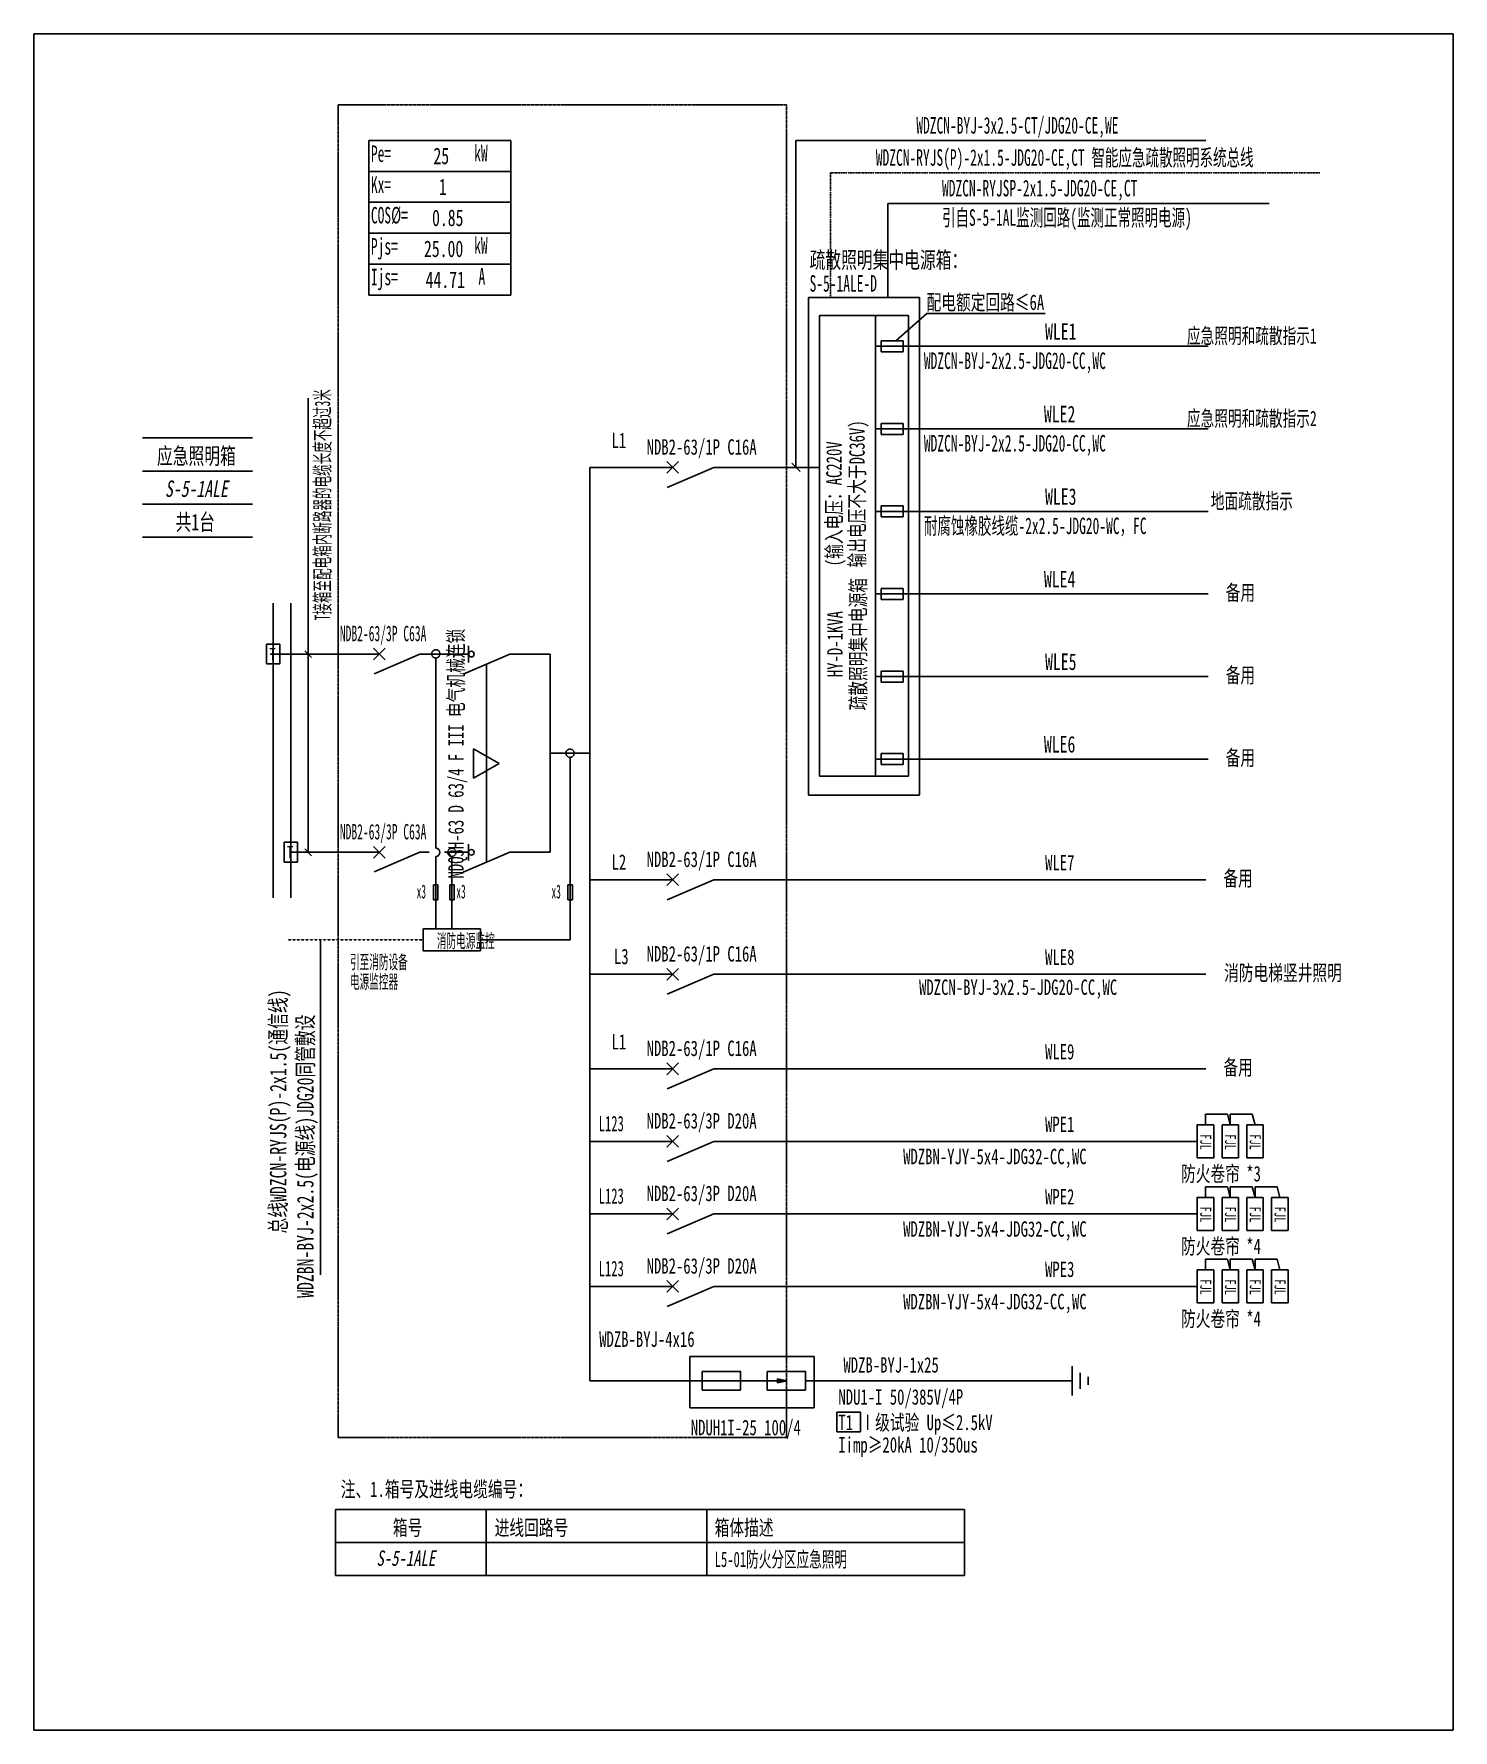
# Model space of a CAD drawing. Extents: x 214240 to 216450, y 295500 to 298141.
import ezdxf
from ezdxf.enums import TextEntityAlignment as Align

# ---------------------------------------------------------------- set-up
doc = ezdxf.new("R2010")
doc.units = 0
doc.header["$MEASUREMENT"] = 0
for name, pattern in [('_点划线L', [1.9, 1.5, -0.17, 0.06, -0.17]), ('_虚线S', [0.25, 0.125, -0.125]), ('DASH', [0.35, 0.25, -0.1]), ('DASHED', [0.75, 0.5, -0.25]), ('DASHED2', [0.375, 0.25, -0.125]), ('DIVIDE', [1.25, 0.5, -0.25, 0, -0.25, 0, -0.25])]:
    doc.linetypes.add(name, pattern=pattern)
for name, color, linetype in [('D_E_Eqpm(强电设备)', 100, 'Continuous'), ('D_E_Eqpm（强电设备）', 100, 'Continuous'), ('D_E_Text(强电文字)', 51, 'Continuous'), ('D_E_Text（强电文字）', 51, 'Continuous'), ('D_E_Wire(强电线缆)', 10, 'Continuous'), ('D_E_Wire（强电线缆）', 10, 'Continuous'), ('D_El_Wire（弱电线缆）', 10, 'Continuous'), ('D_T_TableDim（表格尺寸）', 255, 'Continuous'), ('DQ_Eqpm', 100, 'Continuous'), ('FL04GGFW_E72-配电箱系统图-塔楼部分$0$D_E_Eqpm（强电设备）', 100, 'Continuous'), ('FL09U293_E72-地下室配电箱系统图$0$D_E_Eqpm（强电设备）', 100, 'Continuous'), ('FL09U293_E72-地下室配电箱系统图$0$D_E_Text（强电文字）', 51, 'Continuous'), ('FL09U293_E72-地下室配电箱系统图$0$D_T_TableDim（表格尺寸）', 255, 'Continuous'), ('系统图', 220, 'Continuous')]:
    doc.layers.add(name, color=color, linetype=linetype)
doc.styles.add('FL09U293_E72-地下室配电箱系统图$0$FL04GGFW_E72-配电箱系统图-塔楼部分$0$电气', font='', dxfattribs={"width": 0.7})
doc.styles.add('FL09U293_E72-地下室配电箱系统图$0$FL04GGFW_E72-配电箱系统图-塔楼部分$0$电气箱', font='simhei.ttf', dxfattribs={"width": 0.8, "oblique": 10})
doc.styles.add('FL09U293_E72-地下室配电箱系统图$0$电气', font='', dxfattribs={"width": 0.7})
doc.styles.add('FL09U293_E72-地下室配电箱系统图$0$电气箱', font='simhei.ttf', dxfattribs={"width": 0.8, "oblique": 10})
doc.styles.add('HZ', font='', dxfattribs={"width": 0.7, "height": 400})
doc.styles.add('电气', font='', dxfattribs={"width": 0.7})
doc.styles.get('FL09U293_E72-地下室配电箱系统图$0$FL04GGFW_E72-配电箱系统图-塔楼部分$0$电气').set_extended_font_data('SimSun')
doc.styles.get('FL09U293_E72-地下室配电箱系统图$0$电气').set_extended_font_data('SimSun')
doc.styles.get('HZ').set_extended_font_data('SimSun')
doc.styles.get('电气').set_extended_font_data('SimSun')

msp = doc.modelspace()

# ---------------------------------------------------------------- linework, layer by layer
at = {"linetype": 'DASHED2'}
for p, q in [((215262, 296081.6, 0), (215455.7, 296081.6, 0)), ((215262, 296001.9, 0), (215262, 296081.6, 0)), ((215455.7, 296081.6, 0), (215455.7, 296001.9, 0)), ((215455.7, 296001.9, 0), (215262, 296001.9, 0))]:
    msp.add_line(p, q, dxfattribs=at)
at = {"layer": 'D_E_Eqpm(强电设备)'}
for p, q in [((215225.9, 297456.9, 0), (215244.1, 297475.1, 0)), ((215244.1, 297456.9, 0), (215225.9, 297475.1, 0)), ((215299.2, 297466, 0), (215226.7, 297434.9, 0)), ((214769.4, 297166.2, 0), (214787.6, 297184.4, 0)), ((214787.6, 297166.2, 0), (214769.4, 297184.4, 0)), ((214917.3, 297162.4, 0), (214917.3, 297188.1, 0)), ((214769.4, 296857.7, 0), (214787.6, 296875.8, 0)), ((214787.6, 296857.7, 0), (214769.4, 296875.8, 0)), ((214917.3, 296853.9, 0), (214917.3, 296879.6, 0)), ((215225.9, 296814.9, 0), (215244.1, 296833.1, 0)), ((215244.1, 296814.9, 0), (215225.9, 296833.1, 0)), ((215299.2, 296824, 0), (215226.7, 296792.9, 0)), ((215225.9, 296667.7, 0), (215244.1, 296685.9, 0)), ((215244.1, 296667.7, 0), (215225.9, 296685.9, 0)), ((215299.2, 296676.8, 0), (215226.7, 296645.7, 0)), ((215225.9, 296520.5, 0), (215244.1, 296538.7, 0)), ((215244.1, 296520.5, 0), (215225.9, 296538.7, 0)), ((215299.2, 296529.6, 0), (215226.7, 296498.5, 0)), ((215225.9, 296407.6, 0), (215244.1, 296425.7, 0)), ((215244.1, 296407.6, 0), (215225.9, 296425.7, 0)), ((215299.2, 296416.6, 0), (215226.7, 296385.5, 0)), ((215225.9, 296294.6, 0), (215244.1, 296312.8, 0)), ((215244.1, 296294.6, 0), (215225.9, 296312.8, 0)), ((215299.2, 296303.7, 0), (215226.7, 296272.6, 0)), ((215225.9, 296181.7, 0), (215244.1, 296199.9, 0)), ((215244.1, 296181.7, 0), (215225.9, 296199.9, 0)), ((215299.2, 296190.8, 0), (215226.7, 296159.7, 0)), ((215281, 296058.4, 0), (215341.2, 296058.4, 0)), ((215281, 296058.4, 0), (215281, 296029.2, 0)), ((215341, 296029.2, 0), (215341, 296058.4, 0)), ((215382.2, 296058.4, 0), (215442.4, 296058.4, 0)), ((215382.2, 296058.4, 0), (215382.2, 296029.2, 0)), ((215442.3, 296029.2, 0), (215442.3, 296058.4, 0)), ((215382.2, 296043.8, 0), (215357.8, 296043.8, 0)), ((215382.2, 296043.8, 0), (215413.4, 296043.8, 0)), ((215413.4, 296043.8, 0), (215398.3, 296046.9, 0)), ((215398.3, 296040.7, 0), (215398.3, 296046.9, 0)), ((215413.4, 296043.8, 0), (215398.3, 296040.7, 0)), ((215281, 296029.2, 0), (215341, 296029.2, 0)), ((215382.2, 296029.2, 0), (215442.3, 296029.2, 0))]:
    msp.add_line(p, q, dxfattribs=at)
for centre in [(214921.7, 297175.3, 0), (214921.7, 296866.7, 0)]:
    msp.add_circle(centre, 4.37, dxfattribs=at)
msp.add_solid([(215398.3, 296040.7, 0), (215413.4, 296043.8, 0), (215398.3, 296046.9, 0)], dxfattribs=at)
at = {"layer": 'D_E_Eqpm（强电设备）'}
for p, q in [((215464, 296985.1, 0), (215464, 297702.6, 0)), ((215464, 297702.6, 0), (215551.1, 297702.6, 0)), ((215551.1, 297702.6, 0), (215551.1, 296985.1, 0)), ((214981.6, 297175.3, 0), (214909, 297144.2, 0)), ((214964.8, 297004.9, 0), (214925.1, 297027.8, 0)), ((214925.1, 297027.8, 0), (214925.1, 296982, 0)), ((214925.1, 296982, 0), (214964.8, 297004.9, 0)), ((215551.1, 296985.1, 0), (215464, 296985.1, 0)), ((214981.6, 296866.7, 0), (214909, 296835.6, 0)), ((216090.7, 296390.9, 0), (216090.7, 296442.4, 0)), ((216090.7, 296442.4, 0), (216116.4, 296442.4, 0)), ((216116.4, 296442.4, 0), (216116.4, 296390.9, 0)), ((216129.3, 296390.9, 0), (216129.3, 296442.4, 0)), ((216129.3, 296442.4, 0), (216155, 296442.4, 0)), ((216155, 296442.4, 0), (216155, 296390.9, 0)), ((216116.4, 296390.9, 0), (216090.7, 296390.9, 0)), ((216155, 296390.9, 0), (216129.3, 296390.9, 0)), ((216090.7, 296278, 0), (216090.7, 296329.4, 0)), ((216090.7, 296329.4, 0), (216116.4, 296329.4, 0)), ((216116.4, 296329.4, 0), (216116.4, 296278, 0)), ((216129.3, 296278, 0), (216129.3, 296329.4, 0)), ((216129.3, 296329.4, 0), (216155, 296329.4, 0)), ((216155, 296329.4, 0), (216155, 296278, 0)), ((216167.9, 296278, 0), (216167.9, 296329.4, 0)), ((216167.9, 296329.4, 0), (216193.6, 296329.4, 0)), ((216193.6, 296329.4, 0), (216193.6, 296278, 0)), ((216116.4, 296278, 0), (216090.7, 296278, 0)), ((216155, 296278, 0), (216129.3, 296278, 0)), ((216193.6, 296278, 0), (216167.9, 296278, 0)), ((216090.7, 296165.1, 0), (216090.7, 296216.5, 0)), ((216090.7, 296216.5, 0), (216116.4, 296216.5, 0)), ((216116.4, 296216.5, 0), (216116.4, 296165.1, 0)), ((216129.3, 296165.1, 0), (216129.3, 296216.5, 0)), ((216129.3, 296216.5, 0), (216155, 296216.5, 0)), ((216155, 296216.5, 0), (216155, 296165.1, 0)), ((216167.9, 296165.1, 0), (216167.9, 296216.5, 0)), ((216167.9, 296216.5, 0), (216193.6, 296216.5, 0)), ((216193.6, 296216.5, 0), (216193.6, 296165.1, 0)), ((216116.4, 296165.1, 0), (216090.7, 296165.1, 0)), ((216155, 296165.1, 0), (216129.3, 296165.1, 0)), ((216193.6, 296165.1, 0), (216167.9, 296165.1, 0))]:
    msp.add_line(p, q, dxfattribs=at)
at = {"layer": 'D_E_Eqpm（强电设备）', "linetype": 'DASH'}
msp.add_line((214945.3, 296851.2, 0), (214945.3, 297159.7, 0), dxfattribs=at)
at = {"layer": 'D_E_Eqpm（强电设备）', "elevation": 0}
for points in [[(216077.9, 296442.4), (216077.9, 296390.9), (216052.2, 296390.9), (216052.2, 296442.4)], [(216077.9, 296329.4), (216077.9, 296278), (216052.2, 296278), (216052.2, 296329.4)], [(216077.9, 296216.5), (216077.9, 296165.1), (216052.2, 296165.1), (216052.2, 296216.5)]]:
    msp.add_lwpolyline(points, close=True, dxfattribs=at)
at = {"layer": 'D_E_Text(强电文字)', "color": 51}
for p, q in [((214667.6, 296866.7, 0), (214667.6, 297573.9, 0)), ((214662.2, 297180.6, 0), (214672.9, 297169.9, 0)), ((214662.2, 296872.1, 0), (214672.9, 296861.4, 0)), ((214687, 296730.3, 0), (214687, 296208.9, 0))]:
    msp.add_line(p, q, dxfattribs=at)
at = {"layer": 'D_E_Text（强电文字）'}
for p, q in [((214762.1, 297975.2, 0), (214983.1, 297975.2, 0)), ((214762.1, 297975.2, 0), (214762.1, 297734.1, 0)), ((214983.1, 297975.2, 0), (214983.1, 297734.1, 0)), ((215427.1, 297975.2, 0), (216065.4, 297975.2, 0)), ((215427.1, 297466, 0), (215427.1, 297975.2, 0)), ((214762.1, 297927, 0), (214983.1, 297927, 0)), ((214762.1, 297878.8, 0), (214983.1, 297878.8, 0)), ((214762.1, 297830.6, 0), (214983.1, 297830.6, 0)), ((214762.1, 297782.4, 0), (214983.1, 297782.4, 0)), ((214762.1, 297734.1, 0), (214983.1, 297734.1, 0)), ((215582.5, 297663.2, 0), (215631.1, 297705.7, 0)), ((215631.1, 297705.7, 0), (215815.3, 297705.7, 0)), ((215420.6, 297472.6, 0), (215433.7, 297459.5, 0)), ((215490.7, 295995.1, 0), (215527.9, 295995.1, 0)), ((215490.7, 295964.4, 0), (215490.7, 295995.1, 0)), ((215527.9, 295995.1, 0), (215527.9, 295964.4, 0)), ((215527.9, 295964.4, 0), (215490.7, 295964.4, 0))]:
    msp.add_line(p, q, dxfattribs=at)
at = {"layer": 'D_E_Wire(强电线缆)'}
for p, q in [((214613.2, 296796, 0), (214613.2, 297254.6, 0)), ((214608.3, 297175.3, 0), (214778.5, 297175.3, 0)), ((214841.4, 297175.3, 0), (214917.3, 297175.3, 0)), ((214981.6, 297175.3, 0), (215044.3, 297175.3, 0)), ((214841.4, 296866.7, 0), (214855.9, 296866.7, 0)), ((214879.7, 296866.7, 0), (214917.3, 296866.7, 0)), ((214981.6, 296866.7, 0), (215044.3, 296866.7, 0))]:
    msp.add_line(p, q, dxfattribs=at)
at = {"layer": 'D_E_Wire(强电线缆)', "linetype": 'DASH'}
for p, q in [((214640.6, 296796, 0), (214640.6, 297254.6, 0)), ((214640.6, 296866.7, 0), (214778.5, 296866.7, 0))]:
    msp.add_line(p, q, dxfattribs=at)
at = {"layer": 'D_E_Wire（强电线缆）', "color": 10}
for p, q in [((215570.1, 297877.2, 0), (215570.1, 297730.7, 0)), ((215570.1, 297877.2, 0), (216164.3, 297877.2, 0)), ((215551.1, 297654.6, 0), (216069.1, 297654.6, 0)), ((215551.1, 297526.1, 0), (216069.1, 297526.1, 0)), ((215551.1, 297397.5, 0), (216069.1, 297397.5, 0)), ((215551.1, 297269, 0), (216069.1, 297269, 0)), ((215551.1, 297140.4, 0), (216069.1, 297140.4, 0)), ((215551.1, 297011.8, 0), (216069.1, 297011.8, 0))]:
    msp.add_line(p, q, dxfattribs=at)
at = {"layer": 'D_E_Wire（强电线缆）'}
for p, q in [((215106.4, 296043.8, 0), (215106.4, 297466, 0)), ((215106.4, 297466, 0), (215235, 297466, 0)), ((215299.2, 297466, 0), (215464, 297466, 0)), ((215044.3, 297175.3, 0), (215044.3, 296866.7, 0)), ((215044.3, 297021, 0), (215106.4, 297021, 0)), ((215075.4, 297014.6, 0), (215075.4, 296730.3, 0)), ((214891.3, 296860.3, 0), (214891.3, 296747.4, 0)), ((215106.4, 296824, 0), (215235, 296824, 0)), ((215299.2, 296824, 0), (216065.4, 296824, 0)), ((214863, 296816.3, 0), (214869.7, 296816.3, 0)), ((214863, 296792.6, 0), (214863, 296816.3, 0)), ((214869.7, 296816.3, 0), (214869.7, 296792.6, 0)), ((214888.3, 296816.3, 0), (214895.1, 296816.3, 0)), ((214888.3, 296792.6, 0), (214888.3, 296816.3, 0)), ((214895.1, 296816.3, 0), (214895.1, 296792.6, 0)), ((215072.2, 296816.3, 0), (215079, 296816.3, 0)), ((215072.2, 296792.6, 0), (215072.2, 296816.3, 0)), ((215079, 296816.3, 0), (215079, 296792.6, 0)), ((214869.7, 296792.6, 0), (214863, 296792.6, 0)), ((214895.1, 296792.6, 0), (214888.3, 296792.6, 0)), ((215079, 296792.6, 0), (215072.2, 296792.6, 0)), ((215106.4, 296676.8, 0), (215235, 296676.8, 0)), ((215299.2, 296676.8, 0), (216065.4, 296676.8, 0)), ((215106.4, 296529.6, 0), (215235, 296529.6, 0)), ((215299.2, 296529.6, 0), (216065.4, 296529.6, 0)), ((216099.1, 296458.9, 0), (216065, 296458.9, 0)), ((216065, 296442.4, 0), (216065, 296458.9, 0)), ((216103.6, 296442.4, 0), (216099.1, 296458.9, 0)), ((216137.7, 296458.9, 0), (216103.6, 296458.9, 0)), ((216103.6, 296442.4, 0), (216103.6, 296458.9, 0)), ((216142.2, 296442.4, 0), (216137.7, 296458.9, 0)), ((215106.4, 296416.6, 0), (215235, 296416.6, 0)), ((215299.2, 296416.6, 0), (216052.2, 296416.6, 0)), ((216099.1, 296346, 0), (216065, 296346, 0)), ((216065, 296329.4, 0), (216065, 296346, 0)), ((216103.6, 296329.4, 0), (216099.1, 296346, 0)), ((216137.7, 296346, 0), (216103.6, 296346, 0)), ((216103.6, 296329.4, 0), (216103.6, 296346, 0)), ((216142.2, 296329.4, 0), (216137.7, 296346, 0)), ((216176.3, 296346, 0), (216142.2, 296346, 0)), ((216142.2, 296329.4, 0), (216142.2, 296346, 0)), ((216180.7, 296329.4, 0), (216176.3, 296346, 0)), ((215106.4, 296303.7, 0), (215235, 296303.7, 0)), ((215299.2, 296303.7, 0), (216052.2, 296303.7, 0)), ((216099.1, 296233.1, 0), (216065, 296233.1, 0)), ((216065, 296216.5, 0), (216065, 296233.1, 0)), ((216103.6, 296216.5, 0), (216099.1, 296233.1, 0)), ((216137.7, 296233.1, 0), (216103.6, 296233.1, 0)), ((216103.6, 296216.5, 0), (216103.6, 296233.1, 0)), ((216142.2, 296216.5, 0), (216137.7, 296233.1, 0)), ((216176.3, 296233.1, 0), (216142.2, 296233.1, 0)), ((216142.2, 296216.5, 0), (216142.2, 296233.1, 0)), ((216180.7, 296216.5, 0), (216176.3, 296233.1, 0)), ((215106.4, 296190.8, 0), (215235, 296190.8, 0)), ((215299.2, 296190.8, 0), (216052.2, 296190.8, 0)), ((215857.2, 296021, 0), (215857.2, 296066.7, 0)), ((215869.7, 296031.4, 0), (215869.7, 296056.4, 0)), ((215106.4, 296043.8, 0), (215357.8, 296043.8, 0)), ((215442.3, 296043.8, 0), (215857.2, 296043.8, 0)), ((215882.2, 296037.6, 0), (215882.2, 296050.1, 0))]:
    msp.add_line(p, q, dxfattribs=at)
at = {"layer": 'D_E_Wire（强电线缆）', "linetype": '_点划线L'}
for p, q in [((214866.4, 296873.2, 0), (214866.4, 297169.2, 0)), ((214866.4, 296747.4, 0), (214866.4, 296860.3, 0)), ((214846.9, 296747.4, 0), (214935.7, 296747.4, 0)), ((214846.9, 296713.2, 0), (214846.9, 296747.4, 0)), ((214935.7, 296747.4, 0), (214935.7, 296713.2, 0)), ((215075.4, 296730.3, 0), (214935.7, 296730.3, 0)), ((214935.7, 296713.2, 0), (214846.9, 296713.2, 0))]:
    msp.add_line(p, q, dxfattribs=at)
at = {"layer": 'D_E_Wire（强电线缆）', "linetype": '_虚线S'}
msp.add_line((214635.7, 296730.3, 0), (214846.9, 296730.3, 0), dxfattribs=at)
at = {"layer": 'D_E_Wire（强电线缆）', "linetype": '_点划线L'}
for centre in [(214866.4, 297175.7, 0), (215075.4, 297021, 0), (214891.3, 296866.7, 0)]:
    msp.add_circle(centre, 6.43, dxfattribs=at)
at = {"layer": 'D_E_Wire（强电线缆）'}
msp.add_arc((214866.4, 296866.7, 0), 6.43, 270, 90, dxfattribs=at)
at = {"layer": 'D_El_Wire（弱电线缆）', "color": 200, "linetype": 'DIVIDE'}
for q in [(216243, 297924.9, 0), (215481.1, 297730.7, 0)]:
    msp.add_line((215481.1, 297924.9, 0), q, dxfattribs=at)
at = {"layer": 'D_T_TableDim（表格尺寸）', "linetype": 'DASHED'}
for p, q in [((214714.3, 295955.4, 0), (214714.3, 298030.5, 0)), ((214714.3, 298030.5, 0), (215412.3, 298030.5, 0)), ((215412.3, 298030.5, 0), (215412.3, 295955.4, 0)), ((215412.3, 295955.4, 0), (214714.3, 295955.4, 0))]:
    msp.add_line(p, q, dxfattribs=at)
at = {"layer": 'D_T_TableDim（表格尺寸）', "linetype": 'DASH'}
for p, q in [((215619.7, 297730.7, 0), (215446.9, 297730.7, 0)), ((215446.9, 297730.7, 0), (215446.9, 296955.7, 0)), ((215619.7, 296955.7, 0), (215619.7, 297730.7, 0)), ((215446.9, 296955.7, 0), (215619.7, 296955.7, 0))]:
    msp.add_line(p, q, dxfattribs=at)
at = {"layer": 'DQ_Eqpm'}
for p, q in [((214623.4, 297191, 0), (214602.9, 297191, 0)), ((214602.9, 297191, 0), (214602.9, 297160.2, 0)), ((214623.4, 297160.2, 0), (214623.4, 297191, 0)), ((214602.9, 297160.2, 0), (214623.4, 297160.2, 0)), ((214650.9, 296882.5, 0), (214630.3, 296882.5, 0)), ((214630.3, 296882.5, 0), (214630.3, 296851.6, 0)), ((214650.9, 296851.6, 0), (214650.9, 296882.5, 0)), ((214630.3, 296851.6, 0), (214650.9, 296851.6, 0))]:
    msp.add_line(p, q, dxfattribs=at)
at = {"layer": 'FL04GGFW_E72-配电箱系统图-塔楼部分$0$D_E_Eqpm（强电设备）'}
for p, q in [((215551.1, 296985.1, 0), (215551.1, 297702.7, 0)), ((215551.1, 297702.7, 0), (215602.5, 297702.7, 0)), ((215602.5, 297702.7, 0), (215602.5, 296985.1, 0)), ((215559.7, 297663.2, 0), (215593.9, 297663.2, 0)), ((215559.7, 297663.2, 0), (215559.7, 297663.2, 0)), ((215559.7, 297663.2, 0), (215559.7, 297646.1, 0)), ((215559.7, 297646.1, 0), (215559.7, 297663.2, 0)), ((215559.7, 297646.1, 0), (215593.9, 297646.1, 0)), ((215559.7, 297646.1, 0), (215559.7, 297646.1, 0)), ((215593.9, 297663.2, 0), (215593.9, 297646.1, 0)), ((215559.7, 297534.6, 0), (215593.9, 297534.6, 0)), ((215559.7, 297534.6, 0), (215559.7, 297534.6, 0)), ((215559.7, 297534.6, 0), (215559.7, 297517.5, 0)), ((215559.7, 297517.5, 0), (215559.7, 297534.6, 0)), ((215559.7, 297517.5, 0), (215593.9, 297517.5, 0)), ((215559.7, 297517.5, 0), (215559.7, 297517.5, 0)), ((215593.9, 297534.6, 0), (215593.9, 297517.5, 0)), ((215559.7, 297406.1, 0), (215593.9, 297406.1, 0)), ((215559.7, 297406.1, 0), (215559.7, 297406.1, 0)), ((215559.7, 297406.1, 0), (215559.7, 297388.9, 0)), ((215559.7, 297388.9, 0), (215559.7, 297406.1, 0)), ((215593.9, 297406.1, 0), (215593.9, 297388.9, 0)), ((215559.7, 297388.9, 0), (215593.9, 297388.9, 0)), ((215559.7, 297388.9, 0), (215559.7, 297388.9, 0)), ((215559.7, 297277.5, 0), (215593.9, 297277.5, 0)), ((215559.7, 297277.5, 0), (215559.7, 297277.5, 0)), ((215559.7, 297277.5, 0), (215559.7, 297260.4, 0)), ((215559.7, 297260.4, 0), (215559.7, 297277.5, 0)), ((215593.9, 297277.5, 0), (215593.9, 297260.4, 0)), ((215559.7, 297260.4, 0), (215593.9, 297260.4, 0)), ((215559.7, 297260.4, 0), (215559.7, 297260.4, 0)), ((215559.7, 297149, 0), (215593.9, 297149, 0)), ((215559.7, 297149, 0), (215559.7, 297149, 0)), ((215559.7, 297149, 0), (215559.7, 297131.8, 0)), ((215559.7, 297131.8, 0), (215559.7, 297149, 0)), ((215593.9, 297149, 0), (215593.9, 297131.8, 0)), ((215559.7, 297131.8, 0), (215593.9, 297131.8, 0)), ((215559.7, 297131.8, 0), (215559.7, 297131.8, 0)), ((215559.7, 297020.4, 0), (215593.9, 297020.4, 0)), ((215559.7, 297020.4, 0), (215559.7, 297020.4, 0)), ((215559.7, 297020.4, 0), (215559.7, 297003.3, 0)), ((215559.7, 297003.3, 0), (215559.7, 297020.4, 0)), ((215593.9, 297020.4, 0), (215593.9, 297003.3, 0)), ((215602.5, 296985.1, 0), (215551.1, 296985.1, 0)), ((215559.7, 297003.3, 0), (215593.9, 297003.3, 0)), ((215559.7, 297003.3, 0), (215559.7, 297003.3, 0))]:
    msp.add_line(p, q, dxfattribs=at)
at = {"layer": 'FL09U293_E72-地下室配电箱系统图$0$D_E_Eqpm（强电设备）'}
for p, q in [((214841.4, 297175.3, 0), (214770.2, 297144.8, 0)), ((214841.4, 296866.7, 0), (214770.2, 296836.2, 0))]:
    msp.add_line(p, q, dxfattribs=at)
at = {"layer": 'FL09U293_E72-地下室配电箱系统图$0$D_T_TableDim（表格尺寸）'}
for p, q in [((214409.5, 297511.9, 0), (214580.9, 297511.9, 0)), ((214409.5, 297460.4, 0), (214580.9, 297460.4, 0)), ((214409.5, 297409, 0), (214580.9, 297409, 0)), ((214409.5, 297357.6, 0), (214580.9, 297357.6, 0))]:
    msp.add_line(p, q, dxfattribs=at)
at = {"layer": 'FL09U293_E72-地下室配电箱系统图$0$D_T_TableDim（表格尺寸）', "ltscale": 3.5}
for p, q in [((214710.3, 295843.3, 0), (215689.4, 295843.3, 0)), ((214710.3, 295843.3, 0), (214710.3, 295740.5, 0)), ((214945, 295843.3, 0), (214945, 295740.5, 0)), ((215288.2, 295843.3, 0), (215288.2, 295740.5, 0)), ((215689.4, 295843.3, 0), (215689.4, 295740.5, 0)), ((214710.3, 295791.9, 0), (215689.4, 295791.9, 0)), ((214710.3, 295791.9, 0), (215689.4, 295791.9, 0)), ((214710.3, 295740.5, 0), (215689.4, 295740.5, 0))]:
    msp.add_line(p, q, dxfattribs=at)
at = {"layer": '系统图', "ltscale": 9973.992009}
msp.add_lwpolyline([(214240.5, 298141), (216450.5, 298141), (216450.5, 295500), (214240.5, 295500)], close=True, dxfattribs=at)

# ---------------------------------------------------------------- texts
at = {"layer": 'D_E_Eqpm（强电设备）', "color": 51, "style": '电气', "width": 0.7}
for p in [(216065.2, 296415.6, 0), (216103.7, 296415.6, 0), (216142.3, 296415.6, 0), (216065.2, 296302.6, 0), (216103.7, 296302.6, 0), (216142.3, 296302.6, 0), (216180.9, 296302.6, 0), (216065.2, 296189.7, 0), (216103.7, 296189.7, 0), (216142.3, 296189.7, 0), (216180.9, 296189.7, 0)]:
    msp.add_text('FJL', height=17.14, rotation=270, dxfattribs=at).set_placement(p, align=Align.MIDDLE)
at = {"layer": 'D_E_Text(强电文字)', "color": 51, "style": '电气'}
for s, height, width, p in [('疏散照明集中电源箱：', 25.71, 0.7, (215448.4, 297776.3, 0)), ('L1', 24, 0.7, (215140, 297496.1, 0)), ('NDB2-63/1P C16A', 23.998, 0.7, (215194.6, 297485.9, 0)), ('备用', 24, 0.7, (216096.4, 297259.2, 0)), ('备用', 24, 0.7, (216096.4, 297130.7, 0)), ('备用', 24, 0.7, (216096.4, 297002.1, 0)), ('L2', 24, 0.7, (215140, 296839.6, 0)), ('NDB2-63/1P C16A', 23.998, 0.7, (215194.6, 296843.9, 0)), ('WLE7', 24, 0.7, (215815.1, 296838.7, 0)), ('备用', 24, 0.7, (216092.8, 296814.3, 0)), ('L3', 24, 0.7, (215143.7, 296692.6, 0)), ('NDB2-63/1P C16A', 23.998, 0.7, (215194.6, 296696.7, 0)), ('WLE8', 24, 0.7, (215815.1, 296691.5, 0)), ('消防电梯竖井照明', 24, 0.7, (216093.9, 296667.1, 0)), ('WDZCN-BYJ-3x2.5-JDG20-CC,WC ', 23.998, 0.7, (215618.9, 296644.7, 0)), ('L1', 24, 0.7, (215140, 296559.7, 0)), ('NDB2-63/1P C16A', 23.998, 0.7, (215194.6, 296549.5, 0)), ('WLE9', 24, 0.7, (215815.1, 296544.3, 0)), ('备用', 24, 0.7, (216092.8, 296519.9, 0)), ('L123', 24, 0.6, (215120, 296432.4, 0)), ('NDB2-63/3P D20A', 23.998, 0.7, (215194.6, 296436.6, 0)), ('WPE1', 24, 0.7, (215815.1, 296431.3, 0)), ('WDZBN-YJY-5x4-JDG32-CC,WC ', 23.998, 0.7, (215594.1, 296381.1, 0)), ('防火卷帘', 24, 0.7, (216026.8, 296354.3, 0)), ('*3', 24, 0.7, (216128.4, 296354.3, 0)), ('NDB2-63/3P D20A', 23.998, 0.7, (215194.6, 296323.6, 0)), ('L123', 24, 0.6, (215120, 296319.5, 0)), ('WPE2', 24, 0.7, (215815.1, 296318.4, 0)), ('WDZBN-YJY-5x4-JDG32-CC,WC ', 23.998, 0.7, (215594.1, 296268.2, 0)), ('防火卷帘', 24, 0.7, (216026.8, 296241.3, 0)), ('*4', 24, 0.7, (216128.4, 296241.3, 0)), ('L123', 24, 0.6, (215120, 296206.6, 0)), ('NDB2-63/3P D20A', 23.998, 0.7, (215194.6, 296210.7, 0)), ('WPE3', 24, 0.7, (215815.1, 296205.5, 0)), ('WDZBN-YJY-5x4-JDG32-CC,WC ', 23.998, 0.7, (215594.1, 296155.2, 0)), ('防火卷帘', 24, 0.7, (216026.8, 296128.4, 0)), ('*4', 24, 0.7, (216128.4, 296128.4, 0))]:
    msp.add_text(s, height=height, dxfattribs=dict(at, width=width)).set_placement(p)
at = {"layer": 'D_E_Text(强电文字)', "color": 51, "style": '电气', "width": 0.65}
for s, p in [('应急照明和疏散指示1', (216137.1, 297671.4, 0)), ('应急照明和疏散指示2', (216137.1, 297542.8, 0)), ('地面疏散指示', (216137.1, 297414.2, 0))]:
    msp.add_text(s, height=24, dxfattribs=at).set_placement(p, align=Align.MIDDLE)
at = {"layer": 'D_E_Text(强电文字)', "color": 51, "style": '电气', "width": 0.55}
msp.add_text('T接箱至配电箱内断路器的电缆长度不超过3米', height=23.998, rotation=90, dxfattribs=at).set_placement((214701.7, 297227.8, 0))
at = {"layer": 'D_E_Text(强电文字)', "style": 'FL09U293_E72-地下室配电箱系统图$0$FL04GGFW_E72-配电箱系统图-塔楼部分$0$电气', "width": 0.7}
for s, p in [('应急照明箱', (214493.5, 297484.4, 0)), ('共1台', (214491.7, 297381.5, 0))]:
    msp.add_text(s, height=25.71, dxfattribs=at).set_placement(p, align=Align.MIDDLE)
at = {"layer": 'D_E_Text(强电文字)', "style": 'FL09U293_E72-地下室配电箱系统图$0$FL04GGFW_E72-配电箱系统图-塔楼部分$0$电气箱', "oblique": 10, "width": 0.7}
msp.add_text('S-5-1ALE', height=25.71, dxfattribs=at).set_placement((214493.5, 297432.9, 0), align=Align.MIDDLE)
at = {"layer": 'D_E_Text(强电文字)', "style": '电气', "width": 0.7}
for s, p in [('WDZB-BYJ-4x16', (215120.8, 296096.7, 0)), ('WDZB-BYJ-1x25', (215501.1, 296056.6, 0)), ('T1 Ⅰ级试验 Up≤2.5kV ', (215493.3, 295967, 0)), ('Iimp≥20kA 10/350us', (215493.3, 295932.1, 0))]:
    msp.add_text(s, height=23.998, dxfattribs=at).set_placement(p)
at = {"layer": 'D_E_Text(强电文字)', "color": 51, "true_color": 0xffff7f, "style": '电气', "width": 0.7}
msp.add_text('NDU1-I 50/385V/4P', height=23.998, dxfattribs=at).set_placement((215493.3, 296006.7, 0))
at = {"layer": 'D_E_Text（强电文字）', "style": '电气'}
for s, height, width, p in [('WDZCN-BYJ-3x2.5-CT/JDG20-CE,WE', 25.712, 0.6, (215614.6, 297985.8, 0)), ('25', 25.71, 0.7, (214862.6, 297938.2, 0)), ('1', 25.7, 0.7, (214871.1, 297890, 0)), (' 0.85', 25.71, 0.7, (214848.2, 297841.8, 0)), ('WLE1', 25.71, 0.7, (215815.1, 297664.9, 0)), ('WDZCN-BYJ-2x2.5-JDG20-CC,WC', 25.712, 0.6, (215626.4, 297619.3, 0)), ('WLE2', 25.71, 0.7, (215813.3, 297536.3, 0)), ('WDZCN-BYJ-2x2.5-JDG20-CC,WC', 25.712, 0.6, (215626.4, 297490.8, 0)), ('WLE3', 25.71, 0.7, (215815.1, 297407.8, 0)), ('耐腐蚀橡胶线缆-2x2.5-JDG20-WC，FC', 25.712, 0.6, (215626.4, 297362.2, 0)), ('WLE4', 25.71, 0.7, (215813.3, 297279.2, 0)), ('WLE5', 25.71, 0.7, (215815.1, 297150.6, 0)), ('WLE6', 25.71, 0.7, (215813.3, 297022.1, 0))]:
    msp.add_text(s, height=height, dxfattribs=dict(at, width=width)).set_placement(p)
at = {"layer": 'D_E_Text（强电文字）', "linetype": 'Continuous', "style": '电气', "width": 0.6}
for s, height, p in [('Pe=', 25.71, (214765.3, 297941.7, 0)), ('kW', 25.71, (214926.1, 297942.6, 0)), ('Kx=', 25.71, (214765.3, 297893.4, 0)), ('COS%%C=', 25.71, (214765.3, 297845.9, 0)), ('kW', 25.71, (214926.1, 297799, 0)), ('Pjs=', 25.71, (214765.3, 297797.4, 0)), ('Ijs=', 25.71, (214765.3, 297749.7, 0)), ('A', 25.7, (214932.8, 297750.8, 0))]:
    msp.add_text(s, height=height, dxfattribs=at).set_placement(p)
at = {"layer": 'D_E_Text（强电文字）', "color": 51, "style": '电气', "width": 0.6}
for s, height, p in [('WDZCN-RYJS(P)-2x1.5-JDG20-CE,CT 智能应急疏散照明系统总线', 25.712, (215551.5, 297935.7, 0)), ('WDZCN-RYJSP-2x1.5-JDG20-CE,CT', 25.712, (215654.6, 297888, 0)), ('引自S-5-1AL监测回路(监测正常照明电源)', 25.712, (215654.6, 297842.2, 0)), ('S-5-1ALE-D', 25.71, (215448.4, 297739.7, 0))]:
    msp.add_text(s, height=height, dxfattribs=at).set_placement(p)
at = {"layer": 'D_E_Text（强电文字）', "color": 6, "style": '电气', "width": 0.7}
for s, p in [('25.00', (214847.9, 297793.6, 0)), ('44.71', (214850.5, 297745.4, 0))]:
    msp.add_text(s, height=25.71, dxfattribs=at).set_placement(p)
at = {"layer": 'D_E_Text（强电文字）', "style": '电气'}
for s, height, width, p in [('配电额定回路≤6A', 24, 0.7, (215722.2, 297723.7, 0)), ('NDB2-63/3P C63A', 23.998, 0.55, (214784.3, 297205.5, 0)), ('NDB2-63/3P C63A', 23.998, 0.55, (214784.3, 296896.9, 0))]:
    msp.add_text(s, height=height, dxfattribs=dict(at, width=width)).set_placement(p, align=Align.MIDDLE)
at = {"layer": 'D_E_Text（强电文字）', "color": 51, "style": '电气', "width": 0.7}
for s, height, p in [('输出电压不大于DC36V)', 23.998, (215523.6, 297424.8, 0)), ('(输入电压：AC220V', 23.998, (215487.8, 297409.4, 0)), ('疏散照明集中电源箱', 24, (215523.6, 297190.7, 0)), ('HY-D-1KVA', 24, (215487.8, 297190.9, 0))]:
    msp.add_text(s, height=height, rotation=90, dxfattribs=at).set_placement(p, align=Align.MIDDLE)
at = {"layer": 'D_E_Text（强电文字）', "style": '电气', "width": 0.7}
msp.add_text('NDQ3H-63 D 63/4 F III 电气机械连锁', height=23.998, rotation=90, dxfattribs=at).set_placement((214898.8, 297020.4, 0), align=Align.MIDDLE)
for s, p in [('总线WDZCN-RYJS(P)-2x1.5(通信线)', (214633.6, 296273.2, 0)), ('WDZBN-BYJ-2x2.5(电源线)JDG20同管敷设', (214675.9, 296173, 0))]:
    msp.add_text(s, height=25.712, rotation=90, dxfattribs=at).set_placement(p)
at = {"layer": 'D_E_Text（强电文字）', "color": 51, "true_color": 0xffff7f, "style": '电气', "width": 0.7}
msp.add_text('NDUH1I-25 100/4', height=23.998, dxfattribs=at).set_placement((215263.4, 295959.1, 0))
at = {"layer": 'D_E_Wire（强电线缆）', "color": 51, "linetype": 'Continuous', "style": 'HZ', "width": 0.5}
for s, p in [('x3', (214836.5, 296795, 0)), ('x3', (214898.3, 296795, 0)), ('x3', (215046.5, 296795, 0)), ('消防电源监控', (214868, 296718.2, 0)), ('引至消防设备', (214732.7, 296685.3, 0)), ('电源监控器', (214732.7, 296654.7, 0))]:
    msp.add_text(s, height=21.43, dxfattribs=at).set_placement(p)
at = {"layer": 'DQ_Eqpm', "color": 51, "style": '电气', "width": 0.8}
for p in [(214606.9, 297165.9, 0), (214634.3, 296857.4, 0)]:
    msp.add_text('T', height=18.9, dxfattribs=at).set_placement(p)
at = {"layer": 'FL09U293_E72-地下室配电箱系统图$0$D_E_Text（强电文字）', "style": 'FL09U293_E72-地下室配电箱系统图$0$电气'}
for s, height, width, p in [('注、1.箱号及进线电缆编号：', 23.998, 0.7, (214718.3, 295863.1, 0)), ('箱号', 24, 0.7, (214799.5, 295803.1, 0)), ('进线回路号', 24, 0.7, (214958, 295803.1, 0)), ('箱体描述', 24, 0.7, (215300.6, 295803.1, 0)), ('L5-01防火分区应急照明', 23.998, 0.6, (215300.6, 295753.9, 0))]:
    msp.add_text(s, height=height, dxfattribs=dict(at, width=width)).set_placement(p)
at = {"layer": 'FL09U293_E72-地下室配电箱系统图$0$D_E_Text（强电文字）', "style": 'FL09U293_E72-地下室配电箱系统图$0$电气箱', "oblique": 10, "width": 0.7}
msp.add_text('S-5-1ALE', height=24, dxfattribs=at).set_placement((214819.7, 295767.7, 0), align=Align.MIDDLE)

doc.saveas('drawing.dxf')
